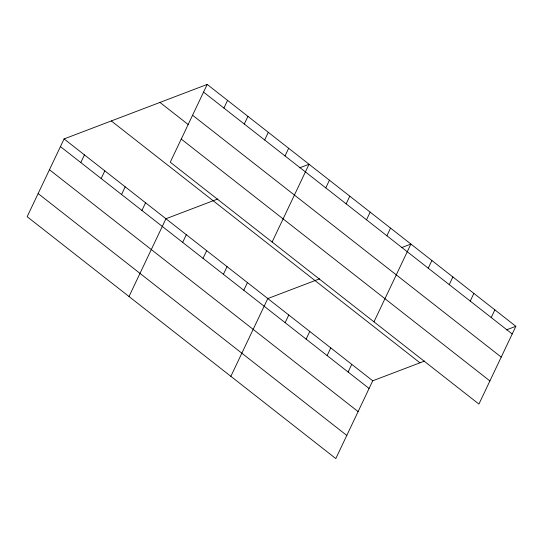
<?xml version="1.0" encoding="UTF-8"?>
<svg xmlns="http://www.w3.org/2000/svg" width="543" height="543" viewBox="0 0 543 543"><rect width="100%" height="100%" fill="white"/><g stroke="black" fill="none" stroke-linecap="round" stroke-linejoin="round"><path stroke-width="0.81" d="M207.195 84.436L170.264 162.208L478.919 404.073L515.85 326.302L207.195 84.436L64.081 138.927L27.15 216.698L335.805 458.563L372.736 380.792L424.599 361.047M80.805 162.561L84.45 154.891M101.174 178.525L104.819 170.855M121.551 194.489L125.195 186.819M141.92 210.453L145.565 202.783M129.01 296.512L165.934 218.741L217.797 198.996M223.92 108.071L227.565 100.401M182.665 242.382L186.31 234.705M244.289 124.035L247.934 116.358M203.034 258.346L206.679 250.669M264.665 139.999L268.303 132.322M223.404 274.303L227.049 266.633M285.034 155.963L288.679 148.287M243.78 290.267L247.418 282.598M272.118 242.022L309.048 164.251L299.607 167.848M230.863 376.333L267.794 298.562L319.657 278.81M325.78 187.885L329.418 180.215M285.136 322.678L288.781 315.008M346.149 203.849L349.794 196.179M306.13 339.124L309.768 331.454M366.518 219.813L370.163 212.143M327.117 355.577L330.762 347.9M386.894 235.777L390.532 228.101M348.104 372.023L351.749 364.346M373.978 321.836L410.908 244.065L401.46 247.662M428.251 268.188L431.895 260.511M449.237 284.634L452.882 276.964M470.231 301.08L473.869 293.41M491.218 317.526L494.863 309.856M506.402 329.9L515.85 326.302M203.55 92.106L512.205 333.972M192.561 115.238L501.223 357.104M159.968 102.417L188.224 124.557M181.247 139.076L489.908 380.942M111.308 120.946L419.963 362.812M64.081 138.927L372.736 380.792M60.436 146.603L369.091 388.469M49.454 169.735L358.108 411.601M38.132 193.566L346.794 435.432"/></g></svg>
